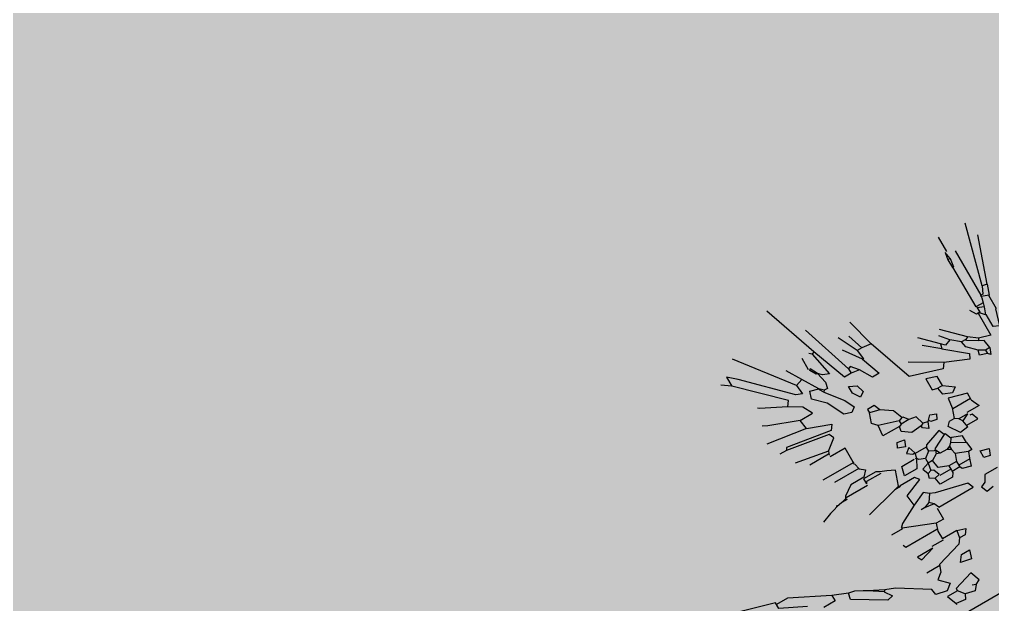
# Model space of a CAD drawing. Header units: metres. Extents: x 97 to 197, y 104 to 205.
# Drawn here: x 142.3141 to 142.5306, y 146.079 to 146.2091 of the extents above; entities that cross this region are included whole.
import ezdxf

# ---------------------------------------------------------------- set-up
doc = ezdxf.new("R2010")
doc.units = ezdxf.units.M
doc.linetypes.add('ACAD_ISO10W100', pattern=[18, 12, -3, 0, -3])
doc.layers.get('0').update_dxf_attribs({"plot": 0})
for name, color, linetype in [('16-EIXOS', 253, 'ACAD_ISO10W100'), ('18-HATCH', 1, 'Continuous'), ('5-PISO', 1, 'Continuous'), ('6-VEGETAÇÃO', 104, 'Continuous')]:
    doc.layers.add(name, color=color, linetype=linetype)

# ---------------------------------------------------------------- blocks, each defined once
blk = doc.blocks.new('arb-alz-72')
at = {"color": 94, "linetype": 'Continuous'}
for points in [[(-1.5365, 4.0694), (-1.7813, 4.1555)], [(-1.5431, 4.0429), (-1.8674, 4.129)], [(-1.5365, 4.0694), (-1.5431, 4.0429)], [(-1.5431, 4.0429), (-1.5033, 4.0231), (-1.5033, 4.0098)], [(-1.5365, 4.0694), (-1.4835, 4.0496)], [(-1.4835, 4.0496), (-1.4967, 4.0098)], [(-1.4835, 4.0463), (-1.4041, 4.0463)], [(-1.4041, 4.0429), (-1.318, 4.0165), (-1.3313, 3.9867), (-1.4041, 3.9867)], [(-1.5033, 4.0132), (-1.768, 4.0132)], [(-1.5033, 4.0098), (-1.4967, 4.0098)], [(-1.4967, 4.0098), (-1.4901, 4.0098)], [(-1.4901, 4.0098), (-1.4636, 4.0032)], [(-1.4636, 4.0032), (-1.4636, 3.9636)], [(-1.4636, 4.0032), (-1.4437, 3.9966)], [(-1.4437, 3.9966), (-1.457, 3.9636)], [(-1.4437, 3.9966), (-1.4041, 3.9834)], [(-1.4041, 3.9834), (-1.4239, 3.9636), (-1.4305, 3.9636)], [(-1.7879, 3.9734), (-1.874, 3.9734)], [(-1.7482, 3.9702), (-1.7879, 3.9636)], [(-1.7879, 3.9636), (-1.7482, 3.9569)], [(-1.7482, 3.9702), (-1.7482, 3.9569)], [(-1.7482, 3.9702), (-1.7019, 3.9636), (-1.7019, 3.9569)], [(-1.7482, 3.9569), (-1.7019, 3.9569)], [(-1.4636, 3.9602), (-1.7019, 3.9602)], [(-1.4636, 3.9636), (-1.457, 3.9636)], [(-1.4305, 3.9437), (-1.4636, 3.9238)], [(-1.457, 3.9636), (-1.4504, 3.9636)], [(-1.4504, 3.9636), (-1.4305, 3.9636)], [(-1.4305, 3.9636), (-1.4305, 3.9437)], [(-1.4305, 3.9536), (-1.2981, 3.9536), (-1.318, 3.8907)], [(-1.318, 3.8907), (-1.3511, 3.8444)], [(-1.3048, 3.8841), (-1.3379, 3.8312), (-1.3445, 3.8312)], [(-1.318, 3.8907), (-1.3048, 3.8841)], [(-1.2452, 3.9172), (-1.2915, 3.9106), (-1.3048, 3.8841)], [(-1.2254, 3.8907), (-1.2386, 3.851), (-1.265, 3.8576)], [(-1.2452, 3.8907), (-1.265, 3.8576)], [(-1.2452, 3.9172), (-1.2452, 3.8907)], [(-1.2452, 3.9172), (-1.2121, 3.904), (-1.2254, 3.8907)], [(-1.2452, 3.8907), (-1.2254, 3.8907)], [(-1.3511, 3.8444), (-1.457, 3.7385)], [(-1.3511, 3.8444), (-1.3445, 3.8312)], [(-1.265, 3.8576), (-1.3114, 3.8113), (-1.3445, 3.8047)], [(-1.3445, 3.8312), (-1.3445, 3.8047)], [(-1.3445, 3.8047), (-1.3842, 3.7584)], [(-1.3644, 3.6988), (-1.2717, 3.8113), (-1.2452, 3.7981), (-1.2981, 3.6723)], [(-1.3842, 3.7584), (-1.4305, 3.7186)], [(-1.3842, 3.7584), (-1.371, 3.7252), (-1.3908, 3.7054)], [(-1.3908, 3.7054), (-1.4768, 3.6194)], [(-1.3644, 3.6988), (-1.4305, 3.6194)], [(-1.3908, 3.7054), (-1.3644, 3.6988)], [(-1.0599, 3.6988), (-1.0996, 3.6988), (-1.1261, 3.5995), (-1.0731, 3.5929)], [(-1.0665, 3.6988), (-1.0665, 3.5929)], [(-1.0599, 3.6988), (-1.0136, 3.7186), (-1.0136, 3.6458)], [(-1.2981, 3.6723), (-1.2717, 3.6525), (-1.3246, 3.4804), (-1.5695, 3.3943)], [(-1.2981, 3.6723), (-1.3908, 3.5134)], [(-1.1989, 3.6061), (-1.1592, 3.6591), (-1.1393, 3.6326), (-1.1592, 3.5863), (-1.1989, 3.5796)], [(-1.0069, 3.6458), (-1.0069, 3.5929)], [(-1.0069, 3.6458), (-0.9871, 3.6061)], [(-0.9573, 3.6128), (-0.9573, 3.6789), (-0.9937, 3.6657), (-0.9937, 3.6525)], [(-0.7951, 3.6525), (-0.762, 3.6392), (-0.7686, 3.6061), (-0.8084, 3.6061), (-0.7951, 3.6525)], [(-0.6893, 3.6392), (-0.6893, 3.5664), (-0.6561, 3.5465), (-0.6429, 3.5201), (-0.6098, 3.5333), (-0.6164, 3.573)], [(-1.1989, 3.6061), (-1.2518, 3.6061), (-1.2717, 3.5499), (-1.2055, 3.5499), (-1.1989, 3.5796)], [(-1.1989, 3.6061), (-1.1989, 3.5796)], [(-1.0731, 3.5929), (-1.0202, 3.573)], [(-0.9473, 3.6128), (-0.9407, 3.5664), (-1.0003, 3.5267), (-1.0202, 3.5465), (-1.0202, 3.573)], [(-1.0069, 3.5929), (-1.0202, 3.573)], [(-0.9871, 3.6061), (-1.0069, 3.5929)], [(-0.9473, 3.6128), (-0.9871, 3.6061)], [(-0.8812, 3.5664), (-0.9209, 3.5664), (-0.9407, 3.5134), (-0.9407, 3.5068)], [(-0.8812, 3.5664), (-0.9209, 3.4936)], [(-0.8812, 3.5664), (-0.8349, 3.573), (-0.8349, 3.5532)], [(-0.8349, 3.5532), (-0.8613, 3.487)], [(-0.8349, 3.5532), (-0.8017, 3.5399)], [(-0.8017, 3.5399), (-0.762, 3.5267), (-0.7753, 3.4804), (-0.7885, 3.4738)], [(-0.7985, 3.5399), (-0.7985, 3.4738)], [(-1.0797, 3.4539), (-1.0996, 3.4738), (-1.0863, 3.5068), (-1.0599, 3.4936), (-1.0665, 3.4605), (-1.0797, 3.4539)], [(-0.9738, 3.487), (-1.0069, 3.4738), (-0.9738, 3.3811), (-0.9606, 3.3744)], [(-0.9407, 3.5068), (-0.9738, 3.4936), (-0.9738, 3.487)], [(-0.9738, 3.487), (-0.9341, 3.4076), (-0.9275, 3.4076)], [(-0.9407, 3.5068), (-0.9209, 3.4936)], [(-0.9209, 3.4936), (-0.9077, 3.4804)], [(-0.9077, 3.4804), (-0.901, 3.4605)], [(-0.9077, 3.4804), (-0.8878, 3.4804)], [(-0.8878, 3.4804), (-0.901, 3.4605)], [(-0.8613, 3.487), (-0.8878, 3.4804)], [(-0.8613, 3.487), (-0.8216, 3.4738)], [(-0.6628, 3.2752), (-0.6628, 3.4804), (-0.6959, 3.4672), (-0.7356, 3.2951), (-0.7488, 3.2686)], [(-1.0797, 3.4539), (-1.0731, 3.4473)], [(-1.0731, 3.4473), (-1.0797, 3.4208)], [(-1.0731, 3.4473), (-1.0401, 3.434), (-1.0599, 3.4076), (-1.0731, 3.4076)], [(-0.901, 3.4605), (-0.901, 3.4208)], [(-0.8216, 3.4274), (-0.8415, 3.3744), (-0.8878, 3.3678)], [(-0.8216, 3.4738), (-0.8216, 3.4274)], [(-0.8216, 3.4738), (-0.7951, 3.4738)], [(-0.8216, 3.4274), (-0.7951, 3.4274)], [(-0.7819, 3.4274), (-0.762, 3.4142), (-0.762, 3.3414), (-0.8017, 3.3348)], [(-0.8017, 3.4274), (-0.8017, 3.3612)], [(-0.7951, 3.4738), (-0.7885, 3.4738)], [(-0.7951, 3.4274), (-0.7885, 3.4274)], [(-0.7885, 3.4738), (-0.7885, 3.4274)], [(-0.7885, 3.4274), (-0.7819, 3.4274)], [(-1.5695, 3.3943), (-1.7218, 3.3546)], [(-1.5695, 3.3943), (-1.5761, 3.3414)], [(-1.0797, 3.4208), (-1.1261, 3.4076), (-1.1327, 3.3678)], [(-1.0731, 3.4076), (-1.0665, 3.348), (-1.0996, 3.3017), (-1.1261, 3.3083)], [(-1.0797, 3.4208), (-1.0731, 3.4076)], [(-0.9275, 3.4009), (-0.9407, 3.3744)], [(-0.901, 3.4208), (-0.9275, 3.4076)], [(-0.9275, 3.4076), (-0.9077, 3.4009)], [(-0.9275, 3.4076), (-0.9275, 3.4009)], [(-0.901, 3.4208), (-0.9077, 3.4009)], [(-0.9077, 3.4009), (-0.8878, 3.3678)], [(-1.5761, 3.3414), (-1.6622, 3.3149)], [(-1.5761, 3.3414), (-1.5761, 3.3149)], [(-1.5232, 3.3149), (-1.4173, 3.3546), (-1.4173, 3.3149), (-1.4835, 3.2752)], [(-1.1592, 3.3414), (-1.2121, 3.3215), (-1.2518, 3.262)], [(-1.1327, 3.3678), (-1.1592, 3.348), (-1.1592, 3.3414)], [(-1.1592, 3.3414), (-1.1525, 3.3215)], [(-1.1327, 3.3678), (-1.1327, 3.3215)], [(-0.9639, 3.3744), (-0.9639, 3.3083)], [(-0.9606, 3.3744), (-0.9407, 3.3744)], [(-0.9407, 3.3744), (-0.9143, 3.3414)], [(-0.9143, 3.3414), (-0.9275, 3.3083), (-0.9407, 3.3017)], [(-0.9143, 3.3414), (-0.8878, 3.3414)], [(-0.8878, 3.3678), (-0.8878, 3.3414)], [(-0.8878, 3.3414), (-0.8746, 3.3017), (-0.8415, 3.3149)], [(-0.8878, 3.3414), (-0.8481, 3.3348)], [(-0.8084, 3.3612), (-0.8415, 3.348), (-0.8481, 3.3348)], [(-0.8481, 3.3348), (-0.8415, 3.3149)], [(-0.8017, 3.3348), (-0.815, 3.3083), (-0.8415, 3.3149)], [(-0.8084, 3.3612), (-0.8017, 3.3348)], [(-0.5105, 3.2951), (-0.4973, 3.3414), (-0.4708, 3.3215), (-0.4708, 3.2884)], [(-1.5761, 3.3149), (-1.6821, 3.262)], [(-1.5232, 3.3149), (-1.6158, 3.2487)], [(-1.5761, 3.3149), (-1.5232, 3.3215), (-1.5232, 3.3149)], [(-1.1525, 3.3215), (-1.1857, 3.2156)], [(-1.1261, 3.3083), (-1.1261, 3.209), (-1.1857, 3.2156)], [(-1.1525, 3.3215), (-1.1327, 3.3215)], [(-1.1327, 3.3215), (-1.1261, 3.3083)], [(-1.0533, 3.2951), (-1.0202, 3.2818), (-1.0334, 3.2421), (-1.0599, 3.2553), (-1.0533, 3.2951)], [(-0.9672, 3.3083), (-1.0069, 3.2951), (-0.9871, 3.2686), (-0.9672, 3.2951), (-0.9672, 3.3083)], [(-0.9672, 3.3083), (-0.9407, 3.3017)], [(-0.9407, 3.3017), (-0.8911, 3.2752), (-0.8911, 3.2024), (-0.9407, 3.2156), (-0.9407, 3.2884)], [(-0.9407, 3.3017), (-0.9407, 3.2951)], [(-0.5105, 3.2951), (-0.5105, 3.209)], [(-0.5105, 3.2951), (-0.4708, 3.2884)], [(-0.4708, 3.2884), (-0.4443, 3.2686), (-0.4047, 3.1296)], [(-0.3914, 3.3017), (-0.3451, 3.2884), (-0.3583, 3.2288), (-0.3914, 3.2553), (-0.3914, 3.3017)], [(-1.5166, 3.2288), (-1.8012, 3.1362)], [(-1.4901, 3.2288), (-1.4901, 3.1891), (-1.6821, 3.1164)], [(-1.4835, 3.2752), (-1.5232, 3.2421), (-1.5166, 3.2288)], [(-1.5166, 3.2288), (-1.4901, 3.2288)], [(-1.4835, 3.2752), (-1.4901, 3.2288)], [(-1.3776, 3.2355), (-1.3577, 3.209), (-1.3974, 3.1825), (-1.4371, 3.1825), (-1.4173, 3.2222), (-1.3776, 3.2355)], [(-1.2518, 3.262), (-1.2849, 3.2487), (-1.2849, 3.209), (-1.265, 3.209)], [(-1.2518, 3.262), (-1.265, 3.209)], [(-0.7356, 3.1693), (-0.7951, 3.1627), (-0.8349, 3.262), (-0.858, 3.2421), (-0.858, 3.1561)], [(-0.7488, 3.2686), (-0.7686, 3.2421), (-0.7356, 3.1693)], [(-0.7488, 3.2686), (-0.7091, 3.2421)], [(-0.6893, 3.262), (-0.7091, 3.2421)], [(-0.7091, 3.2421), (-0.6959, 3.209)], [(-0.6893, 3.262), (-0.6959, 3.209)], [(-0.6628, 3.2752), (-0.6893, 3.262)], [(-0.6628, 3.2652), (-0.5966, 3.2652), (-0.5966, 3.2222)], [(-0.2193, 3.2421), (-0.2326, 3.2686), (-0.2855, 3.2487), (-0.2524, 3.1428), (-0.2392, 3.1428)], [(-0.2193, 3.2421), (-0.2259, 3.2222)], [(-0.2193, 3.2421), (-0.1929, 3.2222), (-0.2061, 3.1693)], [(-1.1857, 3.2156), (-1.2121, 3.1891), (-1.265, 3.209)], [(-0.8613, 3.1494), (-0.9407, 3.1759), (-0.9606, 3.1362), (-0.9738, 3.1031)], [(-0.6959, 3.209), (-0.6959, 3.1891)], [(-0.5966, 3.2222), (-0.6628, 3.0568), (-0.6694, 3.0568)], [(-0.5966, 3.2222), (-0.5569, 3.209)], [(-0.5668, 3.209), (-0.5668, 3.0237), (-0.5833, 3.017)], [(-0.5569, 3.209), (-0.5105, 3.209)], [(-0.5039, 3.209), (-0.5039, 3.1428)], [(-1.6754, 3.1031), (-1.5431, 3.1296), (-1.5563, 3.0965), (-1.5761, 3.0766)], [(-1.4768, 3.0568), (-1.3842, 3.1296), (-1.3313, 3.1561), (-1.3114, 3.1296), (-1.3246, 3.0899), (-1.4173, 3.0435), (-1.4768, 2.984), (-1.5166, 2.9972), (-1.5033, 3.0435)], [(-0.8547, 3.1561), (-0.8613, 3.1494)], [(-0.8613, 3.1494), (-0.8547, 3.123)], [(-0.8547, 3.1561), (-0.8547, 3.123)], [(-0.7356, 3.1693), (-0.6826, 3.07), (-0.6694, 3.0568)], [(-0.494, 3.1428), (-0.494, 3.0501), (-0.4708, 3.0634), (-0.494, 3.1428)], [(-0.4047, 3.1296), (-0.3649, 3.1164), (-0.3385, 3.0832), (-0.2921, 3.1296), (-0.2656, 3.0965), (-0.2789, 3.0369), (-0.312, 3.0303), (-0.4112, 2.8714), (-0.4311, 2.8185)], [(-0.398, 3.1296), (-0.398, 3.0501)], [(-0.2061, 3.1693), (-0.2392, 3.1428)], [(-0.2392, 3.1428), (-0.2392, 3.0832), (-0.1862, 3.1031)], [(-0.2061, 3.1693), (-0.1796, 3.1561), (-0.1862, 3.1031)], [(-1.6821, 3.1164), (-1.9865, 3.0104)], [(-1.6754, 3.1031), (-1.6887, 3.0899)], [(-1.6821, 3.1164), (-1.6754, 3.1031)], [(-1.5761, 3.0766), (-1.6158, 3.0568)], [(-1.5761, 3.0766), (-1.5166, 3.0899), (-1.4835, 3.0832), (-1.4835, 3.0634)], [(-1.5761, 3.0766), (-1.5761, 3.07)], [(-0.9738, 3.1031), (-0.9838, 3.0832), (-0.9838, 3.0104), (-0.954, 3.0104)], [(-0.9639, 3.1031), (-0.9639, 3.017), (-0.954, 3.0104)], [(-0.8547, 3.123), (-0.8084, 2.9443)], [(-0.1862, 3.1031), (-0.1796, 3.1031)], [(-1.6158, 3.0469), (-1.6821, 3.0469)], [(-1.5761, 3.07), (-1.6092, 3.0501), (-1.6158, 3.0568)], [(-1.5033, 3.0435), (-1.5894, 2.9906)], [(-1.4835, 3.0634), (-1.5033, 3.0435)], [(-1.5033, 3.0435), (-1.4967, 3.0435)], [(-1.4768, 3.0568), (-1.4967, 3.0435)], [(-1.4835, 3.0634), (-1.4768, 3.0568)], [(-1.0401, 3.017), (-1.0202, 3.0435), (-0.9904, 3.017), (-0.9904, 2.9376), (-0.954, 2.8847), (-0.9407, 2.878)], [(-0.6595, 3.0568), (-0.6595, 2.9906)], [(-1.5894, 2.9906), (-1.6688, 2.9443)], [(-1.5894, 2.9906), (-1.5761, 2.9509)], [(-1.3577, 2.8847), (-1.3114, 3.0104), (-1.2849, 2.9906), (-1.3246, 2.7457), (-1.3114, 2.7391)], [(-1.1989, 2.9244), (-1.2452, 2.984), (-1.2717, 2.9708), (-1.3114, 2.7391)], [(-1.0731, 3.0071), (-1.1691, 3.0071), (-1.1691, 2.9178)], [(-1.0831, 3.0104), (-1.0831, 2.8251)], [(-1.0401, 3.017), (-1.0731, 3.0104)], [(-1.0433, 3.017), (-1.0433, 2.8714)], [(-0.9441, 3.0104), (-0.9441, 2.8847)], [(-1.5761, 2.9509), (-1.8608, 2.7324)], [(-1.5761, 2.9509), (-1.5232, 2.9575), (-1.5365, 2.9244), (-1.7548, 2.706), (-1.7945, 2.6597), (-1.7416, 2.6597)], [(-1.4107, 2.878), (-1.4107, 2.9509), (-1.4636, 2.9244), (-1.5033, 2.8582)], [(-1.1989, 2.9244), (-1.232, 2.7457)], [(-1.1989, 2.9244), (-1.179, 2.9178)], [(-1.5033, 2.8582), (-1.5298, 2.878), (-1.7416, 2.6597)], [(-1.4107, 2.878), (-1.4702, 2.7192), (-1.4835, 2.6927)], [(-1.3577, 2.8847), (-1.4107, 2.878)], [(-1.3577, 2.8847), (-1.3908, 2.6663)], [(-1.1857, 2.9178), (-1.1857, 2.8053)], [(-0.9341, 2.8847), (-0.9407, 2.878)], [(-0.9407, 2.878), (-0.9341, 2.8516)], [(-0.9341, 2.8847), (-0.9341, 2.8516)], [(-1.5033, 2.8582), (-1.5695, 2.7258), (-1.5761, 2.7192)], [(-0.9341, 2.8516), (-0.9275, 2.8185)], [(-0.9275, 2.8185), (-0.9341, 2.8251)], [(-0.4245, 2.8119), (-0.3848, 2.8384), (-0.3782, 2.8053), (-0.4774, 2.6398), (-0.5105, 2.6464)], [(-0.9275, 2.8185), (-0.9209, 2.7987)], [(-0.9209, 2.7987), (-0.9143, 2.7722)], [(-0.9209, 2.7987), (-0.9143, 2.7722)], [(-0.9143, 2.7722), (-0.8944, 2.7192)], [(-0.4311, 2.8185), (-0.4708, 2.7391)], [(-0.4245, 2.8119), (-0.4708, 2.7391)], [(-0.4311, 2.8185), (-0.4245, 2.8119)], [(-1.3114, 2.7391), (-1.3114, 2.6993)], [(-0.4708, 2.7391), (-0.484, 2.7192)], [(-0.5039, 2.6795), (-0.5105, 2.6464)], [(-0.484, 2.7192), (-0.5039, 2.6795)], [(-0.484, 2.7192), (-0.5039, 2.6795)], [(-1.7416, 2.6597), (-1.7747, 2.6133)], [(-0.5105, 2.6464), (-0.5437, 2.567)], [(-0.5437, 2.567), (-0.6462, 2.3618), (-0.6462, 2.2956)], [(-0.5437, 2.567), (-0.5105, 2.567), (-0.5105, 2.5008)], [(-0.5569, 2.428), (-0.623, 2.2956), (-0.6561, 2.2956)], [(-0.6561, 2.2956), (-0.7091, 2.1103)]]:
    blk.add_lwpolyline(points, dxfattribs=at)
blk = doc.blocks.new('*U116')
at = {"color": 2, "xscale": 0.04295693752754914, "yscale": 0.04295693752754914, "zscale": 0.04295693752754914, "rotation": 270}
blk.add_blockref('arb-alz-72', (-0.12093, 0.0011), dxfattribs=at)
blk = doc.blocks.new('*U117')
at = {"layer": '6-VEGETAÇÃO', "color": 0, "linetype": 'ByBlock', "lineweight": -2, "transparency": 16777216}
blk.add_blockref('*U116', (1.75, 0), dxfattribs=at)

msp = doc.modelspace()

# ---------------------------------------------------------------- hatches: boundary and pattern name
at = {"layer": '18-HATCH', "true_color": 0xadddf7, "transparency": 33554508}
h = msp.add_hatch(color=141, dxfattribs=at)
h.dxf.hatch_style = 1
h.paths.add_polyline_path([(153.94813, 139.85973), (153.5895, 139.65268), (153.10307, 140.1391), (150.59899, 138.69336), (151.87466, 133.93249), (151.51603, 133.72543), (149.99969, 136.35181), (146.9686, 134.60181), (147.39296, 133.86681), (147.30635, 133.81681), (148.92696, 131.00983), (157.17448, 135.77154), (147.16447, 153.10938), (138.91695, 148.34768), (140.66675, 145.31693), (140.75336, 145.36693), (140.93687, 145.04908), (145.53713, 147.70504), (144.43905, 148.80312), (144.79768, 149.01018)])

# ---------------------------------------------------------------- linework, layer by layer
at = {"layer": '16-EIXOS'}
msp.add_line((151.21374, 130.70004), (140.49789, 149.26044), dxfattribs=at)
at = {"layer": '5-PISO'}
msp.add_line((140.88864, 145.13261), (143.0743, 146.3945), dxfattribs=at)

# ---------------------------------------------------------------- block references
at = {"layer": '6-VEGETAÇÃO', "rotation": 29.99999999999698}
msp.add_blockref('*U117', (141.00076, 145.19017, -0.02214), dxfattribs=at)

doc.saveas('drawing.dxf')
